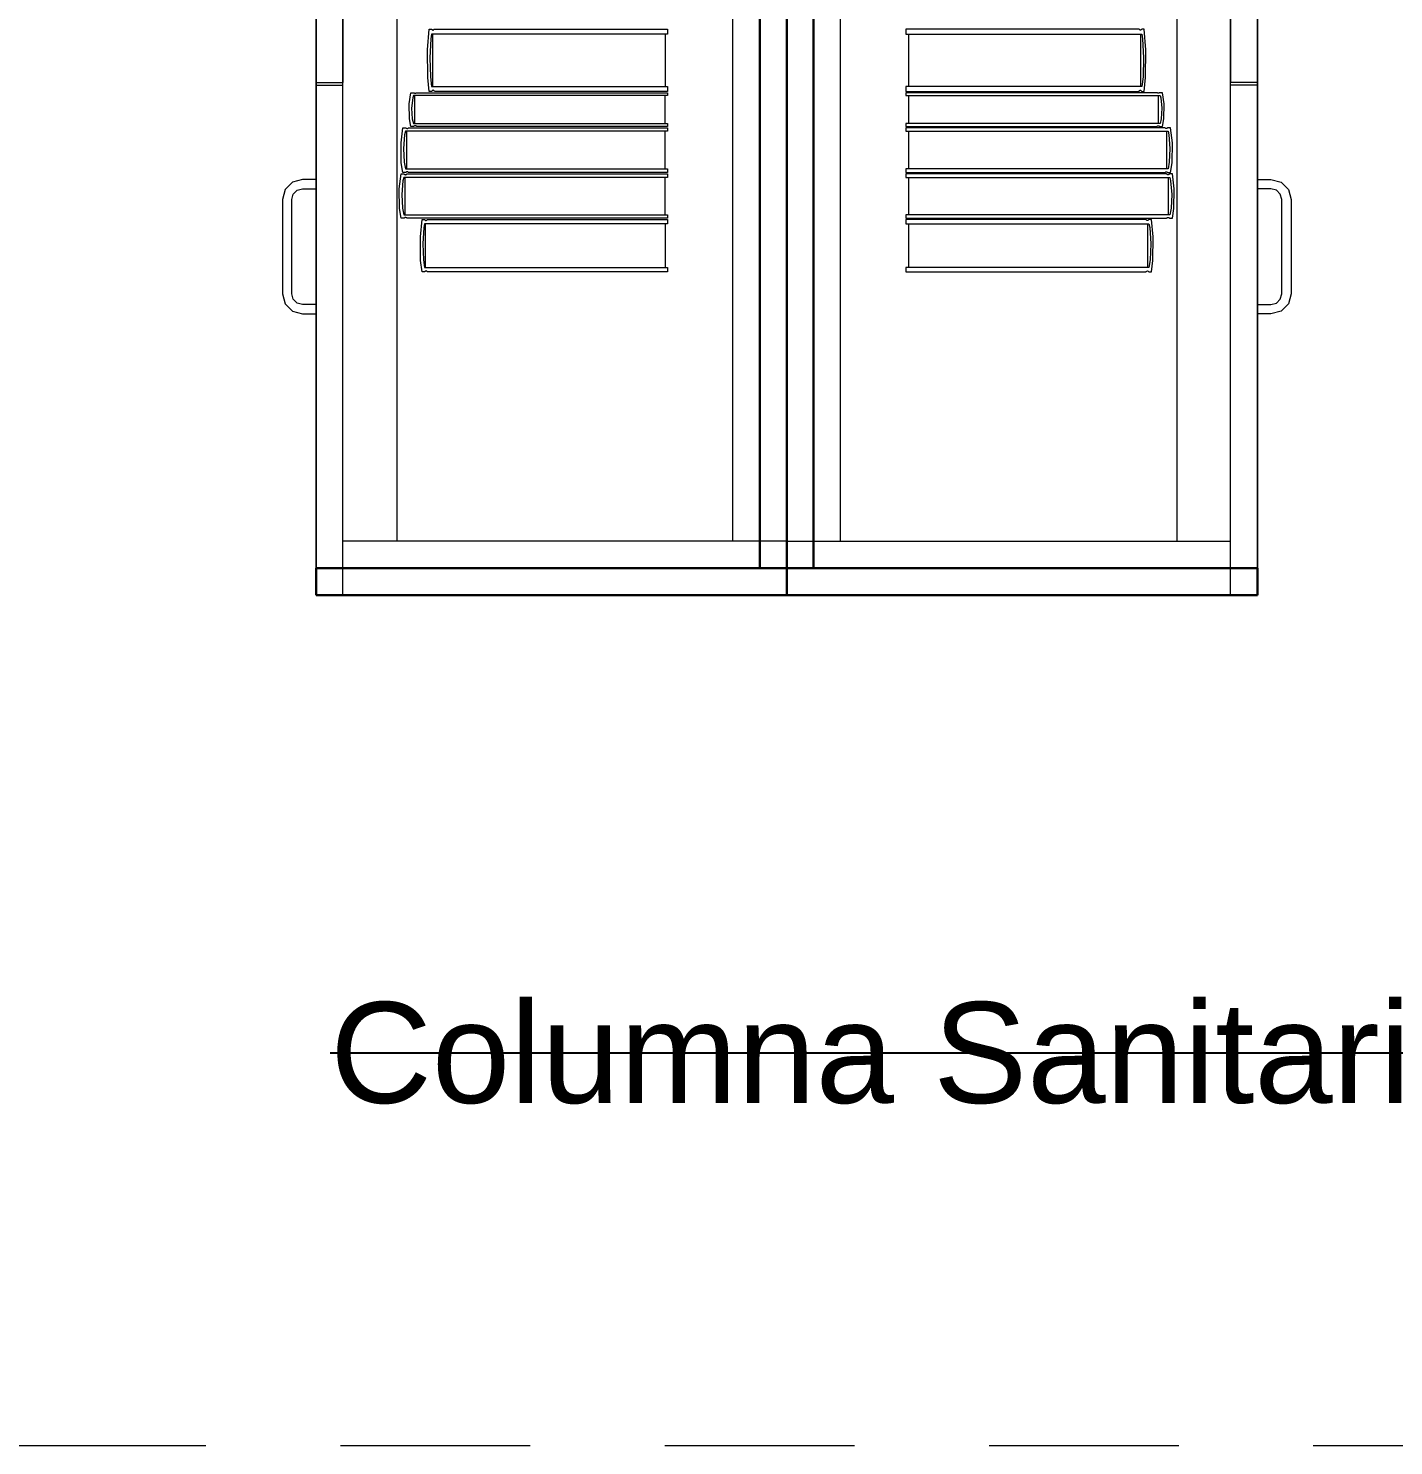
# Model space of a CAD drawing. Header units: inches. Extents: x -38 to 5698, y -33 to 92.
# Drawn here: x 299.142 to 300.158, y 7.7 to 8.754 of the extents above; entities that cross this region are included whole.
import ezdxf

# ---------------------------------------------------------------- set-up
doc = ezdxf.new("R2010")
doc.units = ezdxf.units.IN
doc.header["$MEASUREMENT"] = 0
doc.set_wipeout_variables(frame=1)
doc.linetypes.add('Hidden Line', pattern=[0.195611, 0.141111, -0.0545])
doc.linetypes.add('Wipeout_Contour', pattern=[1, 0, -1])
for name, color, linetype in [('08 _ STR _ EXT _ 09 Vigas', 7, 'Continuous'), ('Interior - Mobiliario', 7, 'Continuous'), ('Notas - Etiquetas', 251, 'Continuous')]:
    doc.layers.add(name, color=color, linetype=linetype)
doc.styles.add('Estilo_Generado_4', font='swisse.ttf')
doc.dimstyles.new('Estilo_Generado__8', dxfattribs={"dimtxt": 0.18, "dimasz": 0.0912, "dimexe": 0.18, "dimexo": 0.0625, "dimgap": 0, "dimtad": 0, "dimtih": 1, "dimtoh": 1, "dimdec": 4, "dimzin": 0, "dimdsep": 46, "dimcen": 0.09, "dimadec": 0, "dimazin": 0, "dimtfac": 1, "dimtdec": 4, "dimtmove": 0, "dimatfit": 3, "dimldrblk": 'ARROWHEAD_5', "dimfxl": 1, "dimtolj": 1, "dimtzin": 0, "dimarcsym": 0})

# ---------------------------------------------------------------- blocks, each defined once
blk = doc.blocks.new('ARROWHEAD_5')
at = {"linetype": 'Continuous', "lineweight": 0}
blk.add_hatch(color=0, dxfattribs=at).paths.add_polyline_path([(-1, 0.2679), (0, 0), (-1, -0.2679)])
at = {"color": 0, "linetype": 'Continuous', "lineweight": 0}
blk.add_line((0, 0), (-1, 0), dxfattribs=at)

msp = doc.modelspace()

# ---------------------------------------------------------------- linework, layer by layer
at = {"layer": '08 _ STR _ EXT _ 09 Vigas', "color": 251, "linetype": 'Hidden Line', "lineweight": 13}
msp.add_line((294.07, 7.7), (300.57, 7.7), dxfattribs=at)
at = {"layer": 'Interior - Mobiliario', "color": 175, "linetype": 'Continuous', "lineweight": 13}
for p, q in [((299.3763, 8.3523), (299.3763, 9.8123)), ((299.6863, 9.8123), (299.6863, 8.3523)), ((299.7263, 9.8123), (299.7263, 8.3523)), ((300.0363, 8.3523), (300.0363, 9.8123)), ((299.3763, 8.3723), (299.3763, 9.7923)), ((299.4163, 9.7923), (299.4163, 8.3723)), ((299.6663, 8.3723), (299.6663, 9.7923)), ((299.7463, 8.3723), (299.7463, 9.7923)), ((299.9963, 9.7923), (299.9963, 8.3723)), ((300.0363, 8.3723), (300.0363, 9.7923)), ((299.3563, 9.0723), (299.3563, 8.7133)), ((299.3763, 9.0723), (299.3763, 8.7133)), ((300.0363, 9.0723), (300.0363, 8.7133)), ((300.0563, 9.0723), (300.0563, 8.7133)), ((299.4392, 8.7376), (299.4404, 8.753)), ((299.4404, 8.753), (299.4424, 8.753)), ((299.4417, 8.7458), (299.4409, 8.7316)), ((299.4422, 8.7493), (299.4417, 8.7458)), ((299.6176, 8.7493), (299.4422, 8.7493)), ((299.4424, 8.753), (299.4425, 8.7528)), ((299.4425, 8.7528), (299.4427, 8.7525)), ((299.4427, 8.7525), (299.443, 8.7524)), ((299.443, 8.7524), (299.4432, 8.7523)), ((299.4431, 8.7104), (299.4431, 8.7493)), ((299.4432, 8.7523), (299.4435, 8.7523)), ((299.4435, 8.7523), (299.4438, 8.7524)), ((299.4438, 8.7524), (299.444, 8.7526)), ((299.444, 8.7526), (299.4442, 8.7529)), ((299.4442, 8.7529), (299.4443, 8.753)), ((299.4443, 8.753), (299.6176, 8.753)), ((299.6159, 8.7493), (299.6159, 8.7104)), ((299.6176, 8.753), (299.6176, 8.7493)), ((299.9682, 8.753), (299.7949, 8.753)), ((299.7949, 8.753), (299.7949, 8.7493)), ((299.7949, 8.7493), (299.9704, 8.7493)), ((299.7967, 8.7493), (299.7967, 8.7104)), ((299.9683, 8.7529), (299.9682, 8.753)), ((299.9686, 8.7526), (299.9683, 8.7529)), ((299.9688, 8.7524), (299.9686, 8.7526)), ((299.9691, 8.7523), (299.9688, 8.7524)), ((299.9693, 8.7523), (299.9691, 8.7523)), ((299.9696, 8.7524), (299.9693, 8.7523)), ((299.9695, 8.7104), (299.9695, 8.7493)), ((299.9698, 8.7525), (299.9696, 8.7524)), ((299.9701, 8.7528), (299.9698, 8.7525)), ((299.9702, 8.753), (299.9701, 8.7528)), ((299.9721, 8.753), (299.9702, 8.753)), ((299.9704, 8.7493), (299.9709, 8.7458)), ((299.9709, 8.7458), (299.9716, 8.7316)), ((299.9733, 8.7376), (299.9721, 8.753)), ((299.4395, 8.7169), (299.4392, 8.7376)), ((299.9731, 8.7169), (299.9733, 8.7376)), ((299.4409, 8.7316), (299.4414, 8.7174)), ((299.9716, 8.7316), (299.9712, 8.7174)), ((299.3563, 8.7133), (299.3763, 8.7133)), ((299.4404, 8.7067), (299.4395, 8.7169)), ((299.4414, 8.7174), (299.4422, 8.7104)), ((299.9712, 8.7174), (299.9704, 8.7104)), ((299.9721, 8.7067), (299.9731, 8.7169)), ((300.0563, 8.7133), (300.0363, 8.7133)), ((299.3563, 8.7113), (299.3763, 8.7113)), ((299.4256, 8.6974), (299.4269, 8.7057)), ((299.4269, 8.7057), (299.4289, 8.7057)), ((299.4288, 8.7037), (299.4282, 8.7018)), ((299.6176, 8.7037), (299.4288, 8.7037)), ((299.4289, 8.7057), (299.4291, 8.7056)), ((299.4291, 8.7056), (299.4293, 8.7055)), ((299.4293, 8.7055), (299.4296, 8.7054)), ((299.4296, 8.7054), (299.4299, 8.7053)), ((299.4297, 8.6827), (299.4297, 8.7037)), ((299.4299, 8.7053), (299.4302, 8.7053)), ((299.4302, 8.7053), (299.4304, 8.7054)), ((299.4304, 8.7054), (299.4307, 8.7055)), ((299.4307, 8.7055), (299.4309, 8.7056)), ((299.4309, 8.7056), (299.4311, 8.7057)), ((299.4311, 8.7057), (299.6176, 8.7057)), ((299.4424, 8.7067), (299.4404, 8.7067)), ((299.4422, 8.7104), (299.6176, 8.7104)), ((299.4425, 8.7069), (299.4424, 8.7067)), ((299.4427, 8.7072), (299.4425, 8.7069)), ((299.4429, 8.7074), (299.4427, 8.7072)), ((299.4432, 8.7075), (299.4429, 8.7074)), ((299.4434, 8.7075), (299.4432, 8.7075)), ((299.4437, 8.7074), (299.4434, 8.7075)), ((299.4439, 8.7073), (299.4437, 8.7074)), ((299.4442, 8.707), (299.4439, 8.7073)), ((299.4443, 8.7067), (299.4442, 8.707)), ((299.6176, 8.7067), (299.4443, 8.7067)), ((299.6157, 8.7037), (299.6157, 8.6827)), ((299.6176, 8.7104), (299.6176, 8.7067)), ((299.6176, 8.7057), (299.6176, 8.7037)), ((299.9704, 8.7104), (299.7949, 8.7104)), ((299.7949, 8.7104), (299.7949, 8.7067)), ((299.7949, 8.7067), (299.9682, 8.7067)), ((299.9815, 8.7057), (299.7949, 8.7057)), ((299.7949, 8.7057), (299.7949, 8.7037)), ((299.7949, 8.7037), (299.9838, 8.7037)), ((299.7968, 8.7037), (299.7968, 8.6827)), ((299.9682, 8.7067), (299.9684, 8.707)), ((299.9684, 8.707), (299.9686, 8.7073)), ((299.9686, 8.7073), (299.9689, 8.7074)), ((299.9689, 8.7074), (299.9691, 8.7075)), ((299.9691, 8.7075), (299.9694, 8.7075)), ((299.9694, 8.7075), (299.9696, 8.7074)), ((299.9696, 8.7074), (299.9699, 8.7072)), ((299.9699, 8.7072), (299.9701, 8.7069)), ((299.9701, 8.7069), (299.9702, 8.7067)), ((299.9702, 8.7067), (299.9721, 8.7067)), ((299.9816, 8.7056), (299.9815, 8.7057)), ((299.9819, 8.7055), (299.9816, 8.7056)), ((299.9821, 8.7054), (299.9819, 8.7055)), ((299.9824, 8.7053), (299.9821, 8.7054)), ((299.9827, 8.7053), (299.9824, 8.7053)), ((299.983, 8.7054), (299.9827, 8.7053)), ((299.9828, 8.6827), (299.9828, 8.7037)), ((299.9832, 8.7055), (299.983, 8.7054)), ((299.9835, 8.7056), (299.9832, 8.7055)), ((299.9836, 8.7057), (299.9835, 8.7056)), ((299.9857, 8.7057), (299.9836, 8.7057)), ((299.9838, 8.7037), (299.9844, 8.7018)), ((299.987, 8.6974), (299.9857, 8.7057)), ((300.0563, 8.7113), (300.0363, 8.7113)), ((299.4258, 8.6862), (299.4256, 8.6974)), ((299.4282, 8.7018), (299.4274, 8.6942)), ((299.4274, 8.6942), (299.4279, 8.6864)), ((299.9844, 8.7018), (299.9852, 8.6942)), ((299.9852, 8.6942), (299.9847, 8.6864)), ((299.9867, 8.6862), (299.987, 8.6974)), ((299.4269, 8.6807), (299.4258, 8.6862)), ((299.4279, 8.6864), (299.4288, 8.6827)), ((299.4288, 8.6827), (299.6176, 8.6827)), ((299.6176, 8.6827), (299.6176, 8.6807)), ((299.9838, 8.6827), (299.7949, 8.6827)), ((299.7949, 8.6827), (299.7949, 8.6807)), ((299.9847, 8.6864), (299.9838, 8.6827)), ((299.9857, 8.6807), (299.9867, 8.6862)), ((299.4195, 8.6685), (299.4208, 8.6797)), ((299.4208, 8.6797), (299.423, 8.6797)), ((299.4222, 8.6745), (299.4214, 8.6642)), ((299.4228, 8.677), (299.4222, 8.6745)), ((299.6176, 8.677), (299.4228, 8.677)), ((299.423, 8.6797), (299.4231, 8.6795)), ((299.4231, 8.6795), (299.4234, 8.6793)), ((299.4234, 8.6793), (299.4237, 8.6792)), ((299.4237, 8.6792), (299.4239, 8.6791)), ((299.4238, 8.649), (299.4238, 8.677)), ((299.4239, 8.6791), (299.4242, 8.6791)), ((299.4242, 8.6791), (299.4245, 8.6792)), ((299.4245, 8.6792), (299.4248, 8.6793)), ((299.4248, 8.6793), (299.425, 8.6796)), ((299.425, 8.6796), (299.4251, 8.6797)), ((299.4251, 8.6797), (299.6176, 8.6797)), ((299.4289, 8.6807), (299.4269, 8.6807)), ((299.429, 8.6808), (299.4289, 8.6807)), ((299.4293, 8.6809), (299.429, 8.6808)), ((299.4296, 8.681), (299.4293, 8.6809)), ((299.4298, 8.6811), (299.4296, 8.681)), ((299.4301, 8.6811), (299.4298, 8.6811)), ((299.4304, 8.6811), (299.4301, 8.6811)), ((299.4307, 8.681), (299.4304, 8.6811)), ((299.4309, 8.6808), (299.4307, 8.681)), ((299.4311, 8.6807), (299.4309, 8.6808)), ((299.6176, 8.6807), (299.4311, 8.6807)), ((299.6157, 8.677), (299.6157, 8.649)), ((299.6176, 8.6797), (299.6176, 8.677)), ((299.7949, 8.6807), (299.9815, 8.6807)), ((299.9874, 8.6797), (299.7949, 8.6797)), ((299.7949, 8.6797), (299.7949, 8.677)), ((299.7949, 8.677), (299.9898, 8.677)), ((299.7969, 8.677), (299.7969, 8.649)), ((299.9815, 8.6807), (299.9817, 8.6808)), ((299.9817, 8.6808), (299.9819, 8.681)), ((299.9819, 8.681), (299.9822, 8.6811)), ((299.9822, 8.6811), (299.9825, 8.6811)), ((299.9825, 8.6811), (299.9827, 8.6811)), ((299.9827, 8.6811), (299.983, 8.681)), ((299.983, 8.681), (299.9833, 8.6809)), ((299.9833, 8.6809), (299.9835, 8.6808)), ((299.9835, 8.6808), (299.9836, 8.6807)), ((299.9836, 8.6807), (299.9857, 8.6807)), ((299.9875, 8.6796), (299.9874, 8.6797)), ((299.9878, 8.6793), (299.9875, 8.6796)), ((299.9881, 8.6792), (299.9878, 8.6793)), ((299.9883, 8.6791), (299.9881, 8.6792)), ((299.9886, 8.6791), (299.9883, 8.6791)), ((299.9889, 8.6792), (299.9886, 8.6791)), ((299.9888, 8.649), (299.9888, 8.677)), ((299.9892, 8.6793), (299.9889, 8.6792)), ((299.9894, 8.6795), (299.9892, 8.6793)), ((299.9896, 8.6797), (299.9894, 8.6795)), ((299.9917, 8.6797), (299.9896, 8.6797)), ((299.9898, 8.677), (299.9904, 8.6745)), ((299.9904, 8.6745), (299.9912, 8.6642)), ((299.9931, 8.6685), (299.9917, 8.6797)), ((299.4197, 8.6536), (299.4195, 8.6685)), ((299.4214, 8.6642), (299.4219, 8.654)), ((299.9912, 8.6642), (299.9907, 8.654)), ((299.9928, 8.6536), (299.9931, 8.6685)), ((299.4208, 8.6463), (299.4197, 8.6536)), ((299.4219, 8.654), (299.4228, 8.649)), ((299.9907, 8.654), (299.9898, 8.649)), ((299.9917, 8.6463), (299.9928, 8.6536)), ((299.3388, 8.6393), (299.3333, 8.6338)), ((299.3463, 8.6413), (299.3388, 8.6393)), ((299.3563, 8.6413), (299.3463, 8.6413)), ((299.3563, 8.6343), (299.3563, 8.6413)), ((299.4182, 8.6343), (299.4195, 8.6453)), ((299.4195, 8.6453), (299.4217, 8.6453)), ((299.4209, 8.6402), (299.4201, 8.6301)), ((299.423, 8.6463), (299.4208, 8.6463)), ((299.4215, 8.6427), (299.4209, 8.6402)), ((299.6176, 8.6427), (299.4215, 8.6427)), ((299.4217, 8.6453), (299.4218, 8.6451)), ((299.4218, 8.6451), (299.4221, 8.6449)), ((299.4221, 8.6449), (299.4224, 8.6448)), ((299.4224, 8.6448), (299.4227, 8.6447)), ((299.4225, 8.615), (299.4225, 8.6427)), ((299.4227, 8.6447), (299.4229, 8.6447)), ((299.4228, 8.649), (299.6176, 8.649)), ((299.4229, 8.6447), (299.4232, 8.6448)), ((299.4231, 8.6464), (299.423, 8.6463)), ((299.4233, 8.6466), (299.4231, 8.6464)), ((299.4232, 8.6448), (299.4235, 8.645)), ((299.4236, 8.6468), (299.4233, 8.6466)), ((299.4235, 8.645), (299.4238, 8.6452)), ((299.4239, 8.6468), (299.4236, 8.6468)), ((299.4238, 8.6452), (299.4239, 8.6453)), ((299.4242, 8.6468), (299.4239, 8.6468)), ((299.4239, 8.6453), (299.6176, 8.6453)), ((299.4245, 8.6468), (299.4242, 8.6468)), ((299.4247, 8.6467), (299.4245, 8.6468)), ((299.425, 8.6465), (299.4247, 8.6467)), ((299.4251, 8.6463), (299.425, 8.6465)), ((299.6176, 8.6463), (299.4251, 8.6463)), ((299.6156, 8.6427), (299.6156, 8.615)), ((299.6176, 8.649), (299.6176, 8.6463)), ((299.6176, 8.6453), (299.6176, 8.6427)), ((299.9898, 8.649), (299.7949, 8.649)), ((299.7949, 8.649), (299.7949, 8.6463)), ((299.7949, 8.6463), (299.9874, 8.6463)), ((299.9887, 8.6453), (299.7949, 8.6453)), ((299.7949, 8.6453), (299.7949, 8.6427)), ((299.7949, 8.6427), (299.9911, 8.6427)), ((299.7969, 8.6427), (299.7969, 8.615)), ((299.9874, 8.6463), (299.9876, 8.6465)), ((299.9876, 8.6465), (299.9878, 8.6467)), ((299.9878, 8.6467), (299.9881, 8.6468)), ((299.9881, 8.6468), (299.9884, 8.6468)), ((299.9884, 8.6468), (299.9887, 8.6468)), ((299.9887, 8.6468), (299.989, 8.6468)), ((299.9888, 8.6452), (299.9887, 8.6453)), ((299.9891, 8.645), (299.9888, 8.6452)), ((299.989, 8.6468), (299.9892, 8.6466)), ((299.9893, 8.6448), (299.9891, 8.645)), ((299.9892, 8.6466), (299.9895, 8.6464)), ((299.9896, 8.6447), (299.9893, 8.6448)), ((299.9895, 8.6464), (299.9896, 8.6463)), ((299.9896, 8.6463), (299.9917, 8.6463)), ((299.9899, 8.6447), (299.9896, 8.6447)), ((299.9902, 8.6448), (299.9899, 8.6447)), ((299.9901, 8.615), (299.9901, 8.6427)), ((299.9905, 8.6449), (299.9902, 8.6448)), ((299.9907, 8.6451), (299.9905, 8.6449)), ((299.9909, 8.6453), (299.9907, 8.6451)), ((299.9931, 8.6453), (299.9909, 8.6453)), ((299.9911, 8.6427), (299.9917, 8.6402)), ((299.9917, 8.6402), (299.9925, 8.6301)), ((299.9944, 8.6343), (299.9931, 8.6453)), ((300.0563, 8.6413), (300.0663, 8.6413)), ((300.0563, 8.6343), (300.0563, 8.6413)), ((300.0663, 8.6413), (300.0738, 8.6393)), ((300.0738, 8.6393), (300.0793, 8.6338)), ((299.3333, 8.6338), (299.3313, 8.6263)), ((299.3383, 8.6263), (299.3394, 8.6303)), ((299.3394, 8.6303), (299.3423, 8.6332)), ((299.3423, 8.6332), (299.3463, 8.6343)), ((299.3463, 8.6343), (299.3563, 8.6343)), ((299.4184, 8.6196), (299.4182, 8.6343)), ((299.4201, 8.6301), (299.4206, 8.62)), ((299.9925, 8.6301), (299.992, 8.62)), ((299.9941, 8.6196), (299.9944, 8.6343)), ((300.0663, 8.6343), (300.0563, 8.6343)), ((300.0703, 8.6332), (300.0663, 8.6343)), ((300.0732, 8.6303), (300.0703, 8.6332)), ((300.0743, 8.6263), (300.0732, 8.6303)), ((300.0793, 8.6338), (300.0813, 8.6263)), ((299.3313, 8.6263), (299.3313, 8.5563)), ((299.3383, 8.5563), (299.3383, 8.6263)), ((299.4195, 8.6124), (299.4184, 8.6196)), ((299.4206, 8.62), (299.4215, 8.615)), ((299.992, 8.62), (299.9911, 8.615)), ((299.9931, 8.6124), (299.9941, 8.6196)), ((300.0743, 8.5563), (300.0743, 8.6263)), ((300.0813, 8.6263), (300.0813, 8.5563)), ((299.4217, 8.6124), (299.4195, 8.6124)), ((299.4215, 8.615), (299.6176, 8.615)), ((299.4218, 8.6125), (299.4217, 8.6124)), ((299.422, 8.6127), (299.4218, 8.6125)), ((299.4223, 8.6129), (299.422, 8.6127)), ((299.4226, 8.613), (299.4223, 8.6129)), ((299.4229, 8.613), (299.4226, 8.613)), ((299.4232, 8.6129), (299.4229, 8.613)), ((299.4234, 8.6128), (299.4232, 8.6129)), ((299.4237, 8.6126), (299.4234, 8.6128)), ((299.4239, 8.6124), (299.4237, 8.6126)), ((299.6176, 8.6124), (299.4239, 8.6124)), ((299.4339, 8.5985), (299.4351, 8.6114)), ((299.4351, 8.6114), (299.4371, 8.6114)), ((299.4369, 8.6083), (299.4364, 8.6054)), ((299.6176, 8.6083), (299.4369, 8.6083)), ((299.4371, 8.6114), (299.4372, 8.6112)), ((299.4372, 8.6112), (299.4375, 8.611)), ((299.4375, 8.611), (299.4377, 8.6108)), ((299.4377, 8.6108), (299.438, 8.6108)), ((299.4378, 8.5757), (299.4378, 8.6083)), ((299.438, 8.6108), (299.4383, 8.6108)), ((299.4383, 8.6108), (299.4385, 8.6109)), ((299.4385, 8.6109), (299.4388, 8.611)), ((299.4388, 8.611), (299.439, 8.6113)), ((299.439, 8.6113), (299.4391, 8.6114)), ((299.4391, 8.6114), (299.6176, 8.6114)), ((299.6158, 8.6083), (299.6158, 8.5757)), ((299.6176, 8.615), (299.6176, 8.6124)), ((299.6176, 8.6114), (299.6176, 8.6083)), ((299.9911, 8.615), (299.7949, 8.615)), ((299.7949, 8.615), (299.7949, 8.6124)), ((299.7949, 8.6124), (299.9887, 8.6124)), ((299.9735, 8.6114), (299.7949, 8.6114)), ((299.7949, 8.6114), (299.7949, 8.6083)), ((299.7949, 8.6083), (299.9756, 8.6083)), ((299.7968, 8.6083), (299.7968, 8.5757)), ((299.9736, 8.6113), (299.9735, 8.6114)), ((299.9738, 8.611), (299.9736, 8.6113)), ((299.974, 8.6109), (299.9738, 8.611)), ((299.9743, 8.6108), (299.974, 8.6109)), ((299.9746, 8.6108), (299.9743, 8.6108)), ((299.9748, 8.6108), (299.9746, 8.6108)), ((299.9747, 8.5757), (299.9747, 8.6083)), ((299.9751, 8.611), (299.9748, 8.6108)), ((299.9753, 8.6112), (299.9751, 8.611)), ((299.9755, 8.6114), (299.9753, 8.6112)), ((299.9775, 8.6114), (299.9755, 8.6114)), ((299.9756, 8.6083), (299.9762, 8.6054)), ((299.9787, 8.5985), (299.9775, 8.6114)), ((299.9887, 8.6124), (299.9889, 8.6126)), ((299.9889, 8.6126), (299.9891, 8.6128)), ((299.9891, 8.6128), (299.9894, 8.6129)), ((299.9894, 8.6129), (299.9897, 8.613)), ((299.9897, 8.613), (299.99, 8.613)), ((299.99, 8.613), (299.9903, 8.6129)), ((299.9903, 8.6129), (299.9905, 8.6127)), ((299.9905, 8.6127), (299.9908, 8.6125)), ((299.9908, 8.6125), (299.9909, 8.6124)), ((299.9909, 8.6124), (299.9931, 8.6124)), ((299.4341, 8.5811), (299.4339, 8.5985)), ((299.4364, 8.6054), (299.4356, 8.5934)), ((299.9762, 8.6054), (299.977, 8.5934)), ((299.9785, 8.5811), (299.9787, 8.5985)), ((299.4356, 8.5934), (299.4361, 8.5815)), ((299.977, 8.5934), (299.9765, 8.5815)), ((299.4351, 8.5725), (299.4341, 8.5811)), ((299.4361, 8.5815), (299.4369, 8.5757)), ((299.9765, 8.5815), (299.9756, 8.5757)), ((299.9775, 8.5725), (299.9785, 8.5811)), ((299.4371, 8.5725), (299.4351, 8.5725)), ((299.4369, 8.5757), (299.6176, 8.5757)), ((299.4372, 8.5727), (299.4371, 8.5725)), ((299.4374, 8.5729), (299.4372, 8.5727)), ((299.4377, 8.5731), (299.4374, 8.5729)), ((299.4379, 8.5732), (299.4377, 8.5731)), ((299.4382, 8.5732), (299.4379, 8.5732)), ((299.4385, 8.5731), (299.4382, 8.5732)), ((299.4387, 8.573), (299.4385, 8.5731)), ((299.439, 8.5728), (299.4387, 8.573)), ((299.4391, 8.5725), (299.439, 8.5728)), ((299.6176, 8.5725), (299.4391, 8.5725)), ((299.6176, 8.5757), (299.6176, 8.5725)), ((299.9756, 8.5757), (299.7949, 8.5757)), ((299.7949, 8.5757), (299.7949, 8.5725)), ((299.7949, 8.5725), (299.9735, 8.5725)), ((299.9735, 8.5725), (299.9736, 8.5728)), ((299.9736, 8.5728), (299.9739, 8.573)), ((299.9739, 8.573), (299.9741, 8.5731)), ((299.9741, 8.5731), (299.9744, 8.5732)), ((299.9744, 8.5732), (299.9746, 8.5732)), ((299.9746, 8.5732), (299.9749, 8.5731)), ((299.9749, 8.5731), (299.9752, 8.5729)), ((299.9752, 8.5729), (299.9754, 8.5727)), ((299.9754, 8.5727), (299.9755, 8.5725)), ((299.9755, 8.5725), (299.9775, 8.5725)), ((299.3313, 8.5563), (299.3333, 8.5488)), ((299.3394, 8.5523), (299.3383, 8.5563)), ((300.0732, 8.5523), (300.0743, 8.5563)), ((300.0813, 8.5563), (300.0793, 8.5488)), ((299.3333, 8.5488), (299.3388, 8.5433)), ((299.3423, 8.5493), (299.3394, 8.5523)), ((299.3463, 8.5483), (299.3423, 8.5493)), ((299.3563, 8.5483), (299.3463, 8.5483)), ((299.3563, 8.5413), (299.3563, 8.5483)), ((300.0563, 8.5483), (300.0663, 8.5483)), ((300.0563, 8.5413), (300.0563, 8.5483)), ((300.0663, 8.5483), (300.0703, 8.5493)), ((300.0703, 8.5493), (300.0732, 8.5523)), ((300.0793, 8.5488), (300.0738, 8.5433)), ((299.3388, 8.5433), (299.3463, 8.5413)), ((299.3463, 8.5413), (299.3563, 8.5413)), ((300.0663, 8.5413), (300.0563, 8.5413)), ((300.0738, 8.5433), (300.0663, 8.5413)), ((299.4163, 8.3723), (299.3763, 8.3723)), ((299.6663, 8.3723), (299.4163, 8.3723)), ((299.7463, 8.3723), (299.9963, 8.3723)), ((299.9963, 8.3723), (300.0363, 8.3723)), ((299.6863, 8.3523), (299.3763, 8.3523)), ((299.7263, 8.3523), (300.0363, 8.3523))]:
    msp.add_line(p, q, dxfattribs=at)

# ---------------------------------------------------------------- texts
at = {"layer": 'Notas - Etiquetas', "color": 8, "linetype": 'Continuous', "lineweight": 35, "insert": (299.3668, 7.9917), "char_height": 0.075, "attachment_point": 4, "style": 'Estilo_Generado_4'}
msp.add_mtext('\\A1;{\\pql;\\fSwis721 Ex BT|b0|i0|c0|p34;Columna Sanitaria}', dxfattribs=at)

# ---------------------------------------------------------------- leaders
at = {"layer": 'Notas - Etiquetas', "color": 8, "linetype": 'Continuous', "lineweight": 13, "annotation_type": 0, "has_hookline": 1, "hookline_direction": 1, "text_width": 1.0171}
msp.add_leader([(300.5213, 7.85), (300.5213, 7.9917), (299.3668, 7.9917)], dimstyle='Estilo_Generado__8', dxfattribs=at)

# ---------------------------------------------------------------- next in the draw order: wipeouts: each hides what was drawn before it
at = {"color": 254, "linetype": 'Wipeout_Contour', "lineweight": 0, "ltscale": 9737.561685}
msp.add_wipeout([(299.6863, 8.3523), (299.7063, 8.3523), (299.7063, 9.8123), (299.6863, 9.8123)], dxfattribs=at).dxf.layer = 'Interior - Mobiliario'

# ---------------------------------------------------------------- next in the draw order: linework, layer by layer
at = {"layer": 'Interior - Mobiliario', "color": 175, "linetype": 'Continuous', "lineweight": 30}
for p, q in [((299.6863, 9.8123), (299.6863, 8.3523)), ((299.7063, 9.8123), (299.7063, 8.3523)), ((299.6863, 8.3523), (299.7063, 8.3523))]:
    msp.add_line(p, q, dxfattribs=at)
at = {"layer": 'Interior - Mobiliario', "color": 175, "linetype": 'Continuous', "lineweight": 13}
for p, q in [((299.6863, 8.3523), (299.6863, 9.8123)), ((299.7063, 9.8123), (299.7063, 8.3523)), ((299.7063, 9.7923), (299.7063, 8.3723)), ((299.7063, 8.3723), (299.6663, 8.3723)), ((299.7063, 8.3523), (299.6863, 8.3523))]:
    msp.add_line(p, q, dxfattribs=at)

# ---------------------------------------------------------------- next in the draw order: wipeouts: each hides what was drawn before it
at = {"color": 254, "linetype": 'Wipeout_Contour', "lineweight": 0, "ltscale": 9736.89066}
msp.add_wipeout([(299.3563, 8.3323), (299.7063, 8.3323), (299.7063, 8.3523), (299.3563, 8.3523)], dxfattribs=at).dxf.layer = 'Interior - Mobiliario'

# ---------------------------------------------------------------- next in the draw order: linework, layer by layer
at = {"layer": 'Interior - Mobiliario', "color": 175, "linetype": 'Continuous', "lineweight": 13}
for p, q in [((299.3563, 9.8323), (299.3563, 8.3323)), ((299.7063, 8.3323), (299.7063, 9.8323)), ((299.3563, 8.3523), (299.3563, 9.8123)), ((299.3563, 8.3523), (299.3563, 9.8123)), ((299.3763, 8.3523), (299.3763, 9.8123)), ((299.3763, 8.3523), (299.3763, 9.8123)), ((299.6863, 9.8123), (299.6863, 8.3523)), ((299.6863, 9.8123), (299.6863, 8.3523)), ((299.6863, 9.8123), (299.6863, 8.3523)), ((299.7063, 9.8123), (299.7063, 8.3523)), ((299.3563, 8.3523), (299.3563, 8.7113)), ((299.3763, 8.3523), (299.3763, 8.7113)), ((299.3763, 8.3323), (299.3763, 8.3723)), ((299.7063, 8.3723), (299.7063, 8.3323)), ((299.3563, 8.3323), (299.3563, 8.3523)), ((299.3563, 8.3523), (299.7063, 8.3523)), ((299.7063, 8.3523), (299.3563, 8.3523)), ((299.6863, 8.3523), (299.3563, 8.3523)), ((299.3563, 8.3523), (299.3763, 8.3523)), ((299.6863, 8.3523), (299.3763, 8.3523)), ((299.6863, 8.3523), (299.3763, 8.3523)), ((299.7063, 8.3523), (299.7063, 8.3323)), ((299.7063, 8.3323), (299.3563, 8.3323)), ((299.3563, 8.3323), (299.7063, 8.3323)), ((299.7063, 8.3323), (299.3763, 8.3323))]:
    msp.add_line(p, q, dxfattribs=at)
at = {"layer": 'Interior - Mobiliario', "color": 175, "linetype": 'Continuous', "lineweight": 30}
for p, q in [((299.3563, 8.3523), (299.7063, 8.3523)), ((299.3563, 8.3523), (299.3563, 8.3323)), ((299.7063, 8.3523), (299.7063, 8.3323)), ((299.3563, 8.3323), (299.7063, 8.3323))]:
    msp.add_line(p, q, dxfattribs=at)

# ---------------------------------------------------------------- next in the draw order: wipeouts: each hides what was drawn before it
at = {"color": 254, "linetype": 'Wipeout_Contour', "lineweight": 0, "ltscale": 9737.641684}
msp.add_wipeout([(299.7263, 8.3523), (299.7263, 9.8123), (299.7063, 9.8123), (299.7063, 8.3523)], dxfattribs=at).dxf.layer = 'Interior - Mobiliario'

# ---------------------------------------------------------------- next in the draw order: linework, layer by layer
at = {"layer": 'Interior - Mobiliario', "color": 175, "linetype": 'Continuous', "lineweight": 30}
for p, q in [((299.7063, 9.8123), (299.7063, 8.3523)), ((299.7263, 9.8123), (299.7263, 8.3523)), ((299.7263, 8.3523), (299.7063, 8.3523))]:
    msp.add_line(p, q, dxfattribs=at)
at = {"layer": 'Interior - Mobiliario', "color": 175, "linetype": 'Continuous', "lineweight": 13}
for p, q in [((299.7063, 9.8123), (299.7063, 8.3523)), ((299.7263, 8.3523), (299.7263, 9.8123)), ((299.7063, 9.7923), (299.7063, 8.3723)), ((299.7063, 8.3723), (299.7463, 8.3723)), ((299.7063, 8.3523), (299.7263, 8.3523))]:
    msp.add_line(p, q, dxfattribs=at)

# ---------------------------------------------------------------- next in the draw order: wipeouts: each hides what was drawn before it
at = {"color": 254, "linetype": 'Wipeout_Contour', "lineweight": 0, "ltscale": 9738.290651}
msp.add_wipeout([(300.0563, 8.3323), (300.0563, 8.3523), (299.7063, 8.3523), (299.7063, 8.3323)], dxfattribs=at).dxf.layer = 'Interior - Mobiliario'

# ---------------------------------------------------------------- next in the draw order: linework, layer by layer
at = {"layer": 'Interior - Mobiliario', "color": 175, "linetype": 'Continuous', "lineweight": 13}
for p, q in [((299.7063, 8.3323), (299.7063, 9.8323)), ((300.0563, 9.8323), (300.0563, 8.3323)), ((299.7063, 9.8123), (299.7063, 8.3523)), ((299.7263, 9.8123), (299.7263, 8.3523)), ((299.7263, 9.8123), (299.7263, 8.3523)), ((299.7263, 9.8123), (299.7263, 8.3523)), ((300.0363, 8.3523), (300.0363, 9.8123)), ((300.0363, 8.3523), (300.0363, 9.8123)), ((300.0563, 8.3523), (300.0563, 9.8123)), ((300.0563, 8.3523), (300.0563, 9.8123)), ((300.0363, 8.3523), (300.0363, 8.7113)), ((300.0563, 8.3523), (300.0563, 8.7113)), ((299.7063, 8.3723), (299.7063, 8.3323)), ((300.0363, 8.3323), (300.0363, 8.3723)), ((299.7063, 8.3523), (299.7063, 8.3323)), ((300.0563, 8.3523), (299.7063, 8.3523)), ((299.7063, 8.3523), (300.0563, 8.3523)), ((299.7263, 8.3523), (300.0563, 8.3523)), ((299.7263, 8.3523), (300.0363, 8.3523)), ((299.7263, 8.3523), (300.0363, 8.3523)), ((300.0563, 8.3523), (300.0363, 8.3523)), ((300.0563, 8.3323), (300.0563, 8.3523)), ((299.7063, 8.3323), (300.0563, 8.3323)), ((299.7063, 8.3323), (300.0363, 8.3323)), ((300.0563, 8.3323), (299.7063, 8.3323))]:
    msp.add_line(p, q, dxfattribs=at)
at = {"layer": 'Interior - Mobiliario', "color": 175, "linetype": 'Continuous', "lineweight": 30}
for p, q in [((300.0563, 8.3523), (299.7063, 8.3523)), ((299.7063, 8.3523), (299.7063, 8.3323)), ((300.0563, 8.3523), (300.0563, 8.3323)), ((300.0563, 8.3323), (299.7063, 8.3323))]:
    msp.add_line(p, q, dxfattribs=at)

doc.saveas('drawing.dxf')
